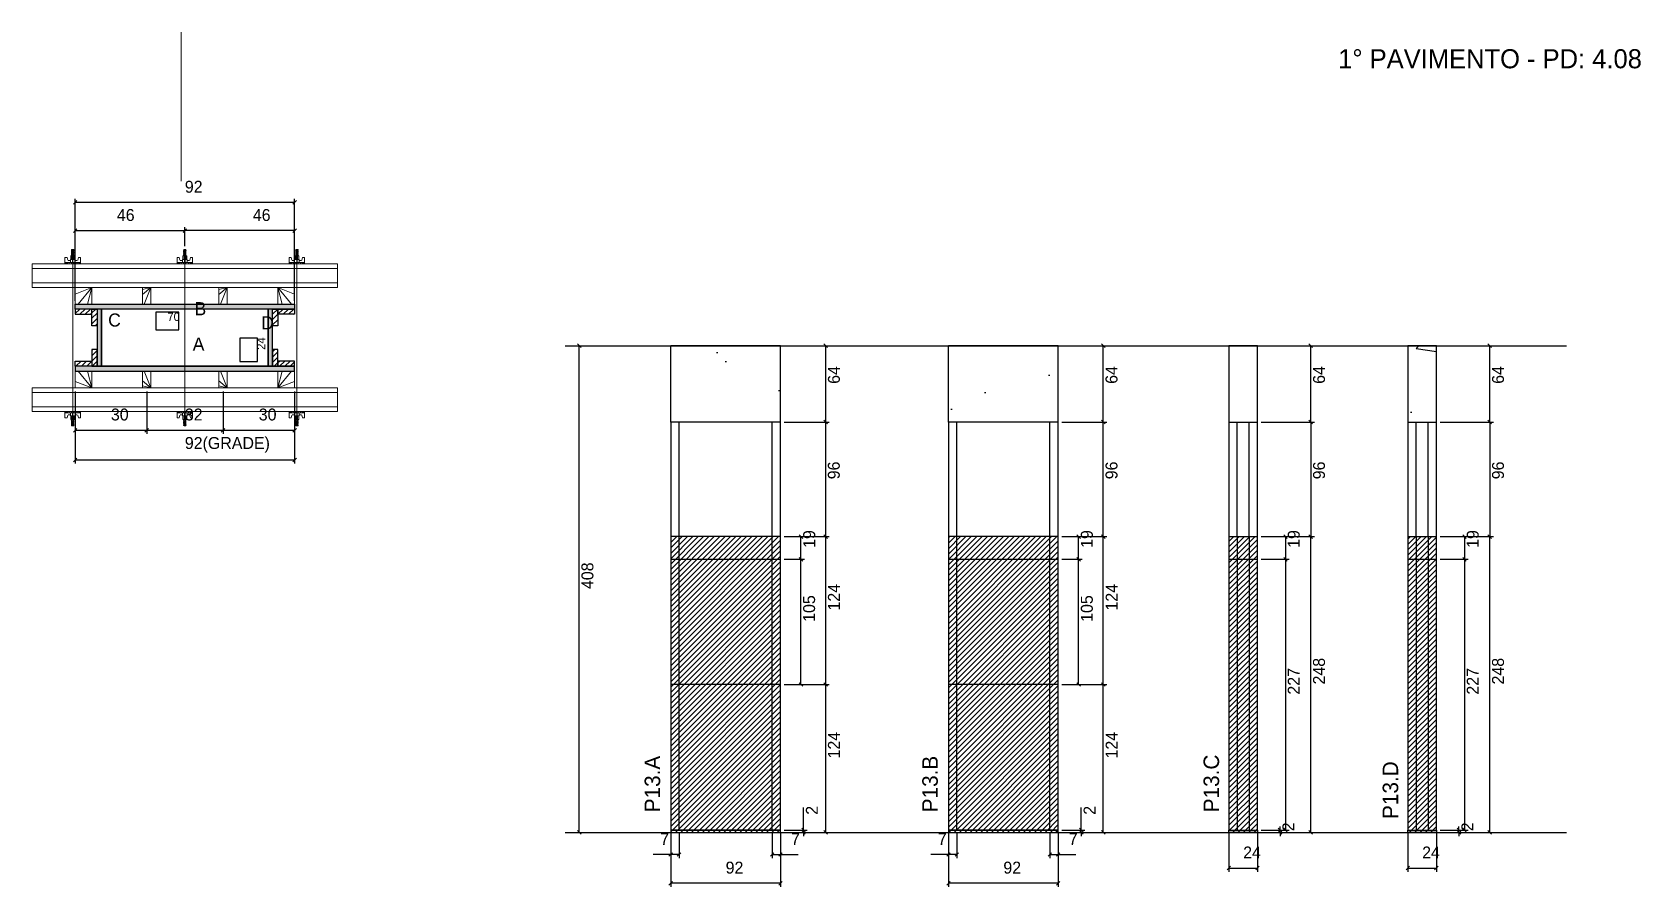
# Model space of a CAD drawing. Header units: metres. Extents: x 4711 to 6060, y 10912 to 11628.
import ezdxf

# ---------------------------------------------------------------- set-up
doc = ezdxf.new("R2010")
doc.units = ezdxf.units.M
for name, color, linetype in [('CHAPA', 7, 'Continuous'), ('COTA', 7, 'Continuous'), ('Hachura', 7, 'Continuous'), ('Madeira', 7, 'Continuous'), ('NOMENCLATURA', 7, 'Continuous'), ('Nível', 7, 'Continuous'), ('Painéis', 7, 'Continuous'), ('Perfil Metálico', 7, 'Continuous'), ('SARR_2.2x7', 7, 'Continuous'), ('SARRAFO', 7, 'Continuous'), ('Texto Seção', 7, 'Continuous'), ('TEXTO_GERAL', 7, 'Continuous')]:
    doc.layers.add(name, color=color, linetype=linetype)

msp = doc.modelspace()

# ---------------------------------------------------------------- hatches: boundary and pattern name
at = {"layer": 'COTA'}
h = msp.add_hatch(dxfattribs=at)
h.set_pattern_fill('AR-CONC')
h.paths.add_polyline_path([(5246.2, 11301.2), (5338.2, 11301.2), (5338.2, 11365.2), (5246.2, 11365.2), (5246.2, 11301.2)])
h = msp.add_hatch(dxfattribs=at)
h.set_pattern_fill('AR-CONC')
h.paths.add_polyline_path([(5479.1, 11301.2), (5571.1, 11301.2), (5571.1, 11365.2), (5479.1, 11365.2), (5479.1, 11301.2)])
h = msp.add_hatch(dxfattribs=at)
h.set_pattern_fill('AR-CONC')
h.paths.add_polyline_path([(5714.2, 11301.2), (5738.2, 11301.2), (5738.2, 11365.2), (5714.2, 11365.2), (5714.2, 11301.2)])
h = msp.add_hatch(dxfattribs=at)
h.set_pattern_fill('AR-CONC')
h.paths.add_polyline_path([(5864.3, 11301.2), (5888.3, 11301.2), (5888.3, 11365.2), (5864.3, 11365.2), (5864.3, 11301.2)])
at = {"layer": 'Hachura'}
h = msp.add_hatch(color=7, dxfattribs=at)
h.dxf.hatch_style = 1
h.paths.add_polyline_path([(4746.7, 11395.9), (4746.7, 11399.9), (4930.7, 11399.9), (4930.7, 11395.9), (4746.7, 11395.9)])
h = msp.add_hatch(color=7, dxfattribs=at)
h.dxf.hatch_style = 1
h.paths.add_polyline_path([(4746.7, 11395.9), (4746.7, 11399.9), (4930.7, 11399.9), (4930.7, 11395.9), (4746.7, 11395.9)])
h = msp.add_hatch(dxfattribs=at)
h.set_pattern_fill('ANSI31')
h.paths.add_polyline_path([(4760.7, 11395.9), (4760.7, 11391.5), (4746.7, 11391.5), (4746.7, 11395.9), (4760.7, 11395.9)])
h = msp.add_hatch(dxfattribs=at)
h.set_pattern_fill('ANSI31')
h.paths.add_polyline_path([(4765.1, 11395.9), (4760.7, 11395.9), (4760.7, 11381.9), (4765.1, 11381.9), (4765.1, 11395.9)])
h = msp.add_hatch(color=7, dxfattribs=at)
h.dxf.hatch_style = 1
h.paths.add_polyline_path([(4768.7, 11395.9), (4765.1, 11395.9), (4765.1, 11347.9), (4768.7, 11347.9), (4768.7, 11395.9)])
h = msp.add_hatch(color=7, dxfattribs=at)
h.dxf.hatch_style = 1
h.paths.add_polyline_path([(4768.7, 11395.9), (4765.1, 11395.9), (4765.1, 11347.9), (4768.7, 11347.9), (4768.7, 11395.9)])
h = msp.add_hatch(color=7, dxfattribs=at)
h.dxf.hatch_style = 1
h.paths.add_polyline_path([(4912.3, 11395.9), (4908.7, 11395.9), (4908.7, 11347.9), (4912.3, 11347.9), (4912.3, 11395.9)])
h = msp.add_hatch(color=7, dxfattribs=at)
h.dxf.hatch_style = 1
h.paths.add_polyline_path([(4912.3, 11395.9), (4908.7, 11395.9), (4908.7, 11347.9), (4912.3, 11347.9), (4912.3, 11395.9)])
h = msp.add_hatch(dxfattribs=at)
h.set_pattern_fill('ANSI31')
h.paths.add_polyline_path([(4916.7, 11395.9), (4912.3, 11395.9), (4912.3, 11381.9), (4916.7, 11381.9), (4916.7, 11395.9)])
h = msp.add_hatch(dxfattribs=at)
h.set_pattern_fill('ANSI31')
h.paths.add_polyline_path([(4916.7, 11395.9), (4916.7, 11391.5), (4930.7, 11391.5), (4930.7, 11395.9), (4916.7, 11395.9)])
h = msp.add_hatch(dxfattribs=at)
h.set_pattern_fill('ANSI31')
h.paths.add_polyline_path([(4765.1, 11347.9), (4760.7, 11347.9), (4760.7, 11361.9), (4765.1, 11361.9), (4765.1, 11347.9)])
h = msp.add_hatch(dxfattribs=at)
h.set_pattern_fill('ANSI31')
h.paths.add_polyline_path([(4916.7, 11347.9), (4912.3, 11347.9), (4912.3, 11361.9), (4916.7, 11361.9), (4916.7, 11347.9)])
h = msp.add_hatch(dxfattribs=at)
h.set_pattern_fill('ANSI31')
h.paths.add_polyline_path([(4760.7, 11347.9), (4760.7, 11352.3), (4746.7, 11352.3), (4746.7, 11347.9), (4760.7, 11347.9)])
h = msp.add_hatch(color=7, dxfattribs=at)
h.dxf.hatch_style = 1
h.paths.add_polyline_path([(4746.7, 11347.9), (4746.7, 11343.9), (4930.7, 11343.9), (4930.7, 11347.9), (4746.7, 11347.9)])
h = msp.add_hatch(color=7, dxfattribs=at)
h.dxf.hatch_style = 1
h.paths.add_polyline_path([(4746.7, 11347.9), (4746.7, 11343.9), (4930.7, 11343.9), (4930.7, 11347.9), (4746.7, 11347.9)])
h = msp.add_hatch(dxfattribs=at)
h.set_pattern_fill('ANSI31')
h.paths.add_polyline_path([(4916.7, 11347.9), (4916.7, 11352.3), (4930.7, 11352.3), (4930.7, 11347.9), (4916.7, 11347.9)])
h = msp.add_hatch(dxfattribs=at)
h.set_pattern_fill('ANSI31')
h.paths.add_polyline_path([(5338.2, 10957.2), (5338.2, 11205.2), (5246.2, 11205.2), (5246.2, 10957.2), (5338.2, 10957.2)])
h = msp.add_hatch(dxfattribs=at)
h.set_pattern_fill('ANSI31')
h.paths.add_polyline_path([(5571.1, 10957.2), (5571.1, 11205.2), (5479.1, 11205.2), (5479.1, 10957.2), (5571.1, 10957.2)])
h = msp.add_hatch(dxfattribs=at)
h.set_pattern_fill('ANSI31')
h.paths.add_polyline_path([(5738.2, 10957.2), (5738.2, 11205.2), (5714.2, 11205.2), (5714.2, 10957.2), (5738.2, 10957.2)])
h = msp.add_hatch(dxfattribs=at)
h.set_pattern_fill('ANSI31')
h.paths.add_polyline_path([(5888.3, 10957.2), (5888.3, 11205.2), (5864.3, 11205.2), (5864.3, 10957.2), (5888.3, 10957.2)])

# ---------------------------------------------------------------- linework, layer by layer
at = {"layer": 'CHAPA', "color": 1, "lineweight": 25}
for points in [[(4746.7, 11395.9), (4746.7, 11399.9), (4930.7, 11399.9), (4930.7, 11395.9)], [(4746.7, 11395.9), (4746.7, 11399.9), (4930.7, 11399.9), (4930.7, 11395.9)], [(4768.7, 11395.9), (4765.1, 11395.9), (4765.1, 11347.9), (4768.7, 11347.9)], [(4768.7, 11395.9), (4765.1, 11395.9), (4765.1, 11347.9), (4768.7, 11347.9)], [(4912.3, 11395.9), (4908.7, 11395.9), (4908.7, 11347.9), (4912.3, 11347.9)], [(4912.3, 11395.9), (4908.7, 11395.9), (4908.7, 11347.9), (4912.3, 11347.9)], [(4746.7, 11347.9), (4746.7, 11343.9), (4930.7, 11343.9), (4930.7, 11347.9)], [(4746.7, 11347.9), (4746.7, 11343.9), (4930.7, 11343.9), (4930.7, 11347.9)]]:
    msp.add_lwpolyline(points, close=True, dxfattribs=at)
at = {"layer": 'COTA', "color": 0, "lineweight": 25}
for p, q in [((4748.2, 11486.8), (4745.2, 11483.8)), ((4929.2, 11483.8), (4932.2, 11486.8)), ((4748.2, 11463.1), (4745.2, 11460.1)), ((4840.2, 11463.1), (4837.2, 11460.1)), ((4837.2, 11460.1), (4840.2, 11463.1)), ((4929.2, 11460.1), (4932.2, 11463.1)), ((5171, 11363.7), (5168, 11366.7)), ((5377.6, 11363.7), (5374.6, 11366.7)), ((5610.4, 11363.7), (5607.4, 11366.7)), ((5784.4, 11363.7), (5781.4, 11366.7)), ((5934.5, 11363.7), (5931.5, 11366.7)), ((4748.2, 11295.8), (4745.2, 11292.8)), ((4805.2, 11292.8), (4808.2, 11295.8)), ((4808.2, 11295.8), (4805.2, 11292.8)), ((4869.2, 11292.8), (4872.2, 11295.8)), ((4872.2, 11295.8), (4869.2, 11292.8)), ((4929.2, 11292.8), (4932.2, 11295.8)), ((5374.6, 11302.7), (5377.6, 11299.7)), ((5377.6, 11299.7), (5374.6, 11302.7)), ((5607.4, 11302.7), (5610.4, 11299.7)), ((5610.4, 11299.7), (5607.4, 11302.7)), ((5781.4, 11302.7), (5784.4, 11299.7)), ((5784.4, 11299.7), (5781.4, 11302.7)), ((5931.5, 11302.7), (5934.5, 11299.7)), ((5934.5, 11299.7), (5931.5, 11302.7)), ((4748.2, 11270.8), (4745.2, 11267.8)), ((4929.2, 11267.8), (4932.2, 11270.8)), ((5356.9, 11203.7), (5353.9, 11206.7)), ((5377.6, 11203.7), (5374.6, 11206.7)), ((5374.6, 11206.7), (5377.6, 11203.7)), ((5589.7, 11203.7), (5586.7, 11206.7)), ((5610.4, 11203.7), (5607.4, 11206.7)), ((5607.4, 11206.7), (5610.4, 11203.7)), ((5763.2, 11203.7), (5760.2, 11206.7)), ((5784.4, 11203.7), (5781.4, 11206.7)), ((5781.4, 11206.7), (5784.4, 11203.7)), ((5913.3, 11203.7), (5910.3, 11206.7)), ((5934.5, 11203.7), (5931.5, 11206.7)), ((5931.5, 11206.7), (5934.5, 11203.7)), ((5353.9, 11187.7), (5356.9, 11184.7)), ((5356.9, 11184.7), (5353.9, 11187.7)), ((5586.7, 11187.7), (5589.7, 11184.7)), ((5589.7, 11184.7), (5586.7, 11187.7)), ((5760.2, 11187.7), (5763.2, 11184.7)), ((5763.2, 11184.7), (5760.2, 11187.7)), ((5910.3, 11187.7), (5913.3, 11184.7)), ((5913.3, 11184.7), (5910.3, 11187.7)), ((5353.9, 11082.7), (5356.9, 11079.7)), ((5377.6, 11079.7), (5374.6, 11082.7)), ((5374.6, 11082.7), (5377.6, 11079.7)), ((5586.7, 11082.7), (5589.7, 11079.7)), ((5610.4, 11079.7), (5607.4, 11082.7)), ((5607.4, 11082.7), (5610.4, 11079.7)), ((5168, 10958.7), (5171, 10955.7)), ((5356, 10960.7), (5359, 10957.7)), ((5359, 10955.7), (5356, 10958.7)), ((5374.6, 10958.7), (5377.6, 10955.7)), ((5588.9, 10960.7), (5591.9, 10957.7)), ((5591.9, 10955.7), (5588.9, 10958.7)), ((5607.4, 10958.7), (5610.4, 10955.7)), ((5755.6, 10960.7), (5758.6, 10957.7)), ((5758.6, 10955.7), (5755.6, 10958.7)), ((5760.2, 10960.7), (5763.2, 10957.7)), ((5781.4, 10958.7), (5784.4, 10955.7)), ((5905.7, 10960.7), (5908.7, 10957.7)), ((5908.7, 10955.7), (5905.7, 10958.7)), ((5910.3, 10960.7), (5913.3, 10957.7)), ((5931.5, 10958.7), (5934.5, 10955.7)), ((5247.7, 10940.2), (5244.7, 10937.2)), ((5251.7, 10937.2), (5254.7, 10940.2)), ((5332.7, 10940.2), (5329.7, 10937.2)), ((5336.7, 10937.2), (5339.7, 10940.2)), ((5480.6, 10940.2), (5477.6, 10937.2)), ((5484.6, 10937.2), (5487.6, 10940.2)), ((5565.6, 10940.2), (5562.6, 10937.2)), ((5569.6, 10937.2), (5572.6, 10940.2)), ((5715.7, 10928.8), (5712.7, 10925.8)), ((5736.7, 10925.8), (5739.7, 10928.8)), ((5865.8, 10928.8), (5862.8, 10925.8)), ((5886.8, 10925.8), (5889.8, 10928.8)), ((5247.7, 10916.1), (5244.7, 10913.1)), ((5336.7, 10913.1), (5339.7, 10916.1)), ((5480.6, 10916.1), (5477.6, 10913.1)), ((5569.6, 10913.1), (5572.6, 10916.1))]:
    msp.add_line(p, q, dxfattribs=at)
at = {"layer": 'COTA', "color": 241, "lineweight": 25}
for p, q in [((4746.7, 11402.9), (4746.7, 11488.3)), ((4930.7, 11485.3), (4746.7, 11485.3)), ((4930.7, 11402.9), (4930.7, 11488.3)), ((4746.7, 11436.9), (4746.7, 11464.6)), ((4746.7, 11461.6), (4838.7, 11461.6)), ((4838.7, 11448.7), (4838.7, 11464.6)), ((4838.7, 11448.7), (4838.7, 11464.6)), ((4930.7, 11461.6), (4838.7, 11461.6)), ((4930.7, 11436.9), (4930.7, 11464.6)), ((5338.2, 11365.2), (5246.2, 11365.2)), ((5246.2, 11301.2), (5246.2, 11365.2)), ((5338.2, 11301.2), (5338.2, 11365.2)), ((5571.1, 11365.2), (5479.1, 11365.2)), ((5479.1, 11301.2), (5479.1, 11365.2)), ((5571.1, 11301.2), (5571.1, 11365.2)), ((4746.7, 11326.9), (4746.7, 11266.3)), ((4746.7, 11326.9), (4746.7, 11291.3)), ((4806.7, 11326.9), (4806.7, 11291.3)), ((4806.7, 11326.9), (4806.7, 11291.3)), ((4870.7, 11326.9), (4870.7, 11291.3)), ((4870.7, 11326.9), (4870.7, 11291.3)), ((4930.7, 11326.9), (4930.7, 11266.3)), ((4930.7, 11326.9), (4930.7, 11291.3)), ((4746.7, 11294.3), (4806.7, 11294.3)), ((4806.7, 11294.3), (4870.7, 11294.3)), ((4870.7, 11294.3), (4930.7, 11294.3)), ((4930.7, 11269.3), (4746.7, 11269.3))]:
    msp.add_line(p, q, dxfattribs=at)
at = {"layer": 'COTA', "color": 180, "lineweight": 25}
for p, q in [((4833.8, 11393.4), (4814.5, 11393.4)), ((4814.5, 11393.4), (4814.5, 11378.4)), ((4833.8, 11378.4), (4833.8, 11393.4)), ((4814.5, 11378.4), (4833.8, 11378.4)), ((4899.7, 11371.6), (4884.7, 11371.6)), ((4884.7, 11371.6), (4884.7, 11351.9)), ((4899.7, 11351.9), (4899.7, 11371.6)), ((4884.7, 11351.9), (4899.7, 11351.9))]:
    msp.add_line(p, q, dxfattribs=at)
at = {"layer": 'COTA', "color": 4, "lineweight": 25}
for p, q in [((5160.6, 11365.2), (5172.5, 11365.2)), ((5169.5, 10957.2), (5169.5, 11365.2)), ((5341.2, 11365.2), (5379.1, 11365.2)), ((5376.1, 11301.2), (5376.1, 11365.2)), ((5574.1, 11365.2), (5611.9, 11365.2)), ((5608.9, 11301.2), (5608.9, 11365.2)), ((5741.2, 11365.2), (5785.9, 11365.2)), ((5782.9, 11301.2), (5782.9, 11365.2)), ((5891.3, 11365.2), (5936, 11365.2)), ((5933, 11301.2), (5933, 11365.2)), ((5341.2, 11301.2), (5379.1, 11301.2)), ((5341.2, 11301.2), (5379.1, 11301.2)), ((5376.1, 11205.2), (5376.1, 11301.2)), ((5574.1, 11301.2), (5611.9, 11301.2)), ((5574.1, 11301.2), (5611.9, 11301.2)), ((5608.9, 11205.2), (5608.9, 11301.2)), ((5741.2, 11301.2), (5785.9, 11301.2)), ((5741.2, 11301.2), (5785.9, 11301.2)), ((5782.9, 11301.2), (5782.9, 11205.2)), ((5891.3, 11301.2), (5936, 11301.2)), ((5891.3, 11301.2), (5936, 11301.2)), ((5933, 11301.2), (5933, 11205.2)), ((5341.2, 11205.2), (5358.4, 11205.2)), ((5341.2, 11205.2), (5379.1, 11205.2)), ((5341.2, 11205.2), (5379.1, 11205.2)), ((5355.4, 11186.2), (5355.4, 11205.2)), ((5376.1, 11081.2), (5376.1, 11205.2)), ((5574.1, 11205.2), (5591.2, 11205.2)), ((5574.1, 11205.2), (5611.9, 11205.2)), ((5574.1, 11205.2), (5611.9, 11205.2)), ((5588.2, 11186.2), (5588.2, 11205.2)), ((5608.9, 11081.2), (5608.9, 11205.2)), ((5741.2, 11205.2), (5785.9, 11205.2)), ((5741.2, 11205.2), (5764.7, 11205.2)), ((5741.2, 11205.2), (5785.9, 11205.2)), ((5761.7, 11205.2), (5761.7, 11186.2)), ((5782.9, 10957.2), (5782.9, 11205.2)), ((5891.3, 11205.2), (5936, 11205.2)), ((5891.3, 11205.2), (5914.8, 11205.2)), ((5891.3, 11205.2), (5936, 11205.2)), ((5911.8, 11205.2), (5911.8, 11186.2)), ((5933, 10957.2), (5933, 11205.2)), ((5341.2, 11186.2), (5358.4, 11186.2)), ((5341.2, 11186.2), (5358.4, 11186.2)), ((5355.4, 11081.2), (5355.4, 11186.2)), ((5574.1, 11186.2), (5591.2, 11186.2)), ((5574.1, 11186.2), (5591.2, 11186.2)), ((5588.2, 11081.2), (5588.2, 11186.2)), ((5741.2, 11186.2), (5764.7, 11186.2)), ((5741.2, 11186.2), (5764.7, 11186.2)), ((5761.7, 11186.2), (5761.7, 10959.2)), ((5891.3, 11186.2), (5914.8, 11186.2)), ((5891.3, 11186.2), (5914.8, 11186.2)), ((5911.8, 11186.2), (5911.8, 10959.2)), ((5341.2, 11081.2), (5379.1, 11081.2)), ((5341.2, 11081.2), (5358.4, 11081.2)), ((5341.2, 11081.2), (5379.1, 11081.2)), ((5376.1, 10957.2), (5376.1, 11081.2)), ((5574.1, 11081.2), (5611.9, 11081.2)), ((5574.1, 11081.2), (5591.2, 11081.2)), ((5574.1, 11081.2), (5611.9, 11081.2)), ((5608.9, 10957.2), (5608.9, 11081.2)), ((5357.5, 10959.2), (5357.5, 10978)), ((5590.4, 10959.2), (5590.4, 10978)), ((5160.6, 10957.2), (5172.5, 10957.2)), ((5246.2, 10956.2), (5246.2, 10911.6)), ((5246.2, 10954.2), (5246.2, 10935.7)), ((5253.2, 10956.2), (5253.2, 10935.7)), ((5331.2, 10956.2), (5331.2, 10935.7)), ((5338.2, 10956.2), (5338.2, 10911.6)), ((5338.2, 10954.2), (5338.2, 10935.7)), ((5341.2, 10959.2), (5360.5, 10959.2)), ((5341.2, 10957.2), (5360.5, 10957.2)), ((5341.2, 10957.2), (5379.1, 10957.2)), ((5357.5, 10957.2), (5357.5, 10959.2)), ((5357.5, 10957.2), (5357.5, 10954.2)), ((5479.1, 10956.2), (5479.1, 10911.6)), ((5479.1, 10954.2), (5479.1, 10935.7)), ((5486.1, 10956.2), (5486.1, 10935.7)), ((5564.1, 10956.2), (5564.1, 10935.7)), ((5571.1, 10956.2), (5571.1, 10911.6)), ((5571.1, 10954.2), (5571.1, 10935.7)), ((5574.1, 10959.2), (5593.4, 10959.2)), ((5574.1, 10957.2), (5593.4, 10957.2)), ((5574.1, 10957.2), (5611.9, 10957.2)), ((5590.4, 10957.2), (5590.4, 10959.2)), ((5590.4, 10957.2), (5590.4, 10954.2)), ((5714.2, 10956.2), (5714.2, 10924.3)), ((5738.2, 10956.2), (5738.2, 10924.3)), ((5741.2, 10959.2), (5760.1, 10959.2)), ((5741.2, 10959.2), (5764.7, 10959.2)), ((5741.2, 10957.2), (5760.1, 10957.2)), ((5741.2, 10957.2), (5785.9, 10957.2)), ((5757.1, 10959.2), (5757.1, 10962.2)), ((5757.1, 10957.2), (5757.1, 10959.2)), ((5757.1, 10957.2), (5757.1, 10954.2)), ((5864.3, 10956.2), (5864.3, 10924.3)), ((5888.3, 10956.2), (5888.3, 10924.3)), ((5891.3, 10959.2), (5910.2, 10959.2)), ((5891.3, 10959.2), (5914.8, 10959.2)), ((5891.3, 10957.2), (5910.2, 10957.2)), ((5891.3, 10957.2), (5936, 10957.2)), ((5907.2, 10959.2), (5907.2, 10962.2)), ((5907.2, 10957.2), (5907.2, 10959.2)), ((5907.2, 10957.2), (5907.2, 10954.2)), ((5246.2, 10938.7), (5231.5, 10938.7)), ((5253.2, 10938.7), (5246.2, 10938.7)), ((5331.2, 10938.7), (5338.2, 10938.7)), ((5338.2, 10938.7), (5353, 10938.7)), ((5479.1, 10938.7), (5464.4, 10938.7)), ((5486.1, 10938.7), (5479.1, 10938.7)), ((5564.1, 10938.7), (5571.1, 10938.7)), ((5571.1, 10938.7), (5585.8, 10938.7)), ((5714.2, 10927.3), (5738.2, 10927.3)), ((5864.3, 10927.3), (5888.3, 10927.3)), ((5338.2, 10914.6), (5246.2, 10914.6)), ((5571.1, 10914.6), (5479.1, 10914.6))]:
    msp.add_line(p, q, dxfattribs=at)
at = {"layer": 'COTA', "color": 241, "lineweight": 25}
for points in [[(5738.2, 11301.2), (5738.2, 11365.2), (5714.2, 11365.2), (5714.2, 11301.2)], [(5888.3, 11301.2), (5888.3, 11365.2), (5864.3, 11365.2), (5864.3, 11301.2)]]:
    msp.add_lwpolyline(points, dxfattribs=at)
at = {"layer": 'Hachura', "color": 0, "lineweight": 9}
for p, q in [((4746.3, 11440.6), (4743, 11440.6)), ((4743, 11440.6), (4743, 11437.4)), ((4746.3, 11440.5), (4743, 11440.5)), ((4745.7, 11443.7), (4743.5, 11444.7)), ((4745.7, 11442.5), (4743.5, 11443.6)), ((4745.7, 11441.3), (4743.5, 11442.4)), ((4744.8, 11440.6), (4743.5, 11441.2)), ((4743.6, 11445.4), (4744, 11445.7)), ((4743.6, 11445.1), (4743.6, 11445.4)), ((4745.6, 11445.4), (4743.6, 11445.4)), ((4743.6, 11445.1), (4745.6, 11444.1)), ((4743.6, 11445.1), (4745.6, 11444.1)), ((4743.6, 11445), (4745.7, 11443.9)), ((4743.6, 11443.9), (4743.6, 11444.5)), ((4745.6, 11443.6), (4743.6, 11444.5)), ((4743.6, 11443.9), (4745.6, 11442.9)), ((4743.6, 11443.8), (4745.7, 11442.7)), ((4743.6, 11442.7), (4743.6, 11443.4)), ((4745.6, 11442.4), (4743.6, 11443.4)), ((4743.6, 11443.2), (4743.6, 11443.4)), ((4743.6, 11442.7), (4745.6, 11441.8)), ((4743.6, 11442.6), (4745.7, 11441.6)), ((4743.6, 11441.6), (4743.6, 11442.2)), ((4745.6, 11441.2), (4743.6, 11442.2)), ((4743.6, 11441.6), (4745.6, 11440.6)), ((4744.5, 11440.6), (4743.6, 11441.1)), ((4743.6, 11440.6), (4743.6, 11441.1)), ((4744, 11445.7), (4745.2, 11445.7)), ((4744, 11440.6), (4744, 11437.4)), ((4745.6, 11444.7), (4744.3, 11445.4)), ((4745.7, 11444.8), (4744.5, 11445.4)), ((4745.1, 11445.4), (4745.7, 11445)), ((4745.6, 11445.4), (4745.2, 11445.7)), ((4745.3, 11445.4), (4745.6, 11445.2)), ((4745.6, 11444.7), (4745.6, 11444.1)), ((4745.6, 11442.9), (4745.6, 11443.6)), ((4745.6, 11442.2), (4745.6, 11442.4)), ((4745.6, 11442.2), (4745.6, 11441.8)), ((4745.6, 11441.2), (4745.6, 11440.6)), ((4745.6, 11440.6), (4745.6, 11437.4)), ((4746.3, 11437.4), (4746.3, 11440.6)), ((4840.3, 11440.6), (4837, 11440.6)), ((4837, 11440.6), (4837, 11437.4)), ((4840.3, 11440.5), (4837, 11440.5)), ((4839.7, 11443.7), (4837.5, 11444.7)), ((4839.7, 11442.5), (4837.5, 11443.6)), ((4839.7, 11441.3), (4837.5, 11442.4)), ((4838.8, 11440.6), (4837.5, 11441.2)), ((4837.6, 11445.4), (4838, 11445.7)), ((4837.6, 11445.1), (4837.6, 11445.4)), ((4839.6, 11445.4), (4837.6, 11445.4)), ((4837.6, 11445.1), (4839.6, 11444.1)), ((4837.6, 11445.1), (4839.6, 11444.1)), ((4837.6, 11445), (4839.7, 11443.9)), ((4837.6, 11443.9), (4837.6, 11444.5)), ((4839.6, 11443.6), (4837.6, 11444.5)), ((4837.6, 11443.9), (4839.6, 11442.9)), ((4837.6, 11443.8), (4839.7, 11442.7)), ((4837.6, 11442.7), (4837.6, 11443.4)), ((4839.6, 11442.4), (4837.6, 11443.4)), ((4837.6, 11443.2), (4837.6, 11443.4)), ((4837.6, 11442.7), (4839.6, 11441.8)), ((4837.6, 11442.6), (4839.7, 11441.6)), ((4837.6, 11441.6), (4837.6, 11442.2)), ((4839.6, 11441.2), (4837.6, 11442.2)), ((4837.6, 11441.6), (4839.6, 11440.6)), ((4838.5, 11440.6), (4837.6, 11441.1)), ((4837.6, 11440.6), (4837.6, 11441.1)), ((4838, 11445.7), (4839.2, 11445.7)), ((4838, 11440.6), (4838, 11437.4)), ((4839.6, 11444.7), (4838.3, 11445.4)), ((4839.7, 11444.8), (4838.5, 11445.4)), ((4839.1, 11445.4), (4839.7, 11445)), ((4839.6, 11445.4), (4839.2, 11445.7)), ((4839.3, 11445.4), (4839.6, 11445.2)), ((4839.6, 11444.7), (4839.6, 11444.1)), ((4839.6, 11442.9), (4839.6, 11443.6)), ((4839.6, 11442.2), (4839.6, 11442.4)), ((4839.6, 11442.2), (4839.6, 11441.8)), ((4839.6, 11441.2), (4839.6, 11440.6)), ((4839.6, 11440.6), (4839.6, 11437.4)), ((4840.3, 11437.4), (4840.3, 11440.6)), ((4931, 11440.6), (4934.4, 11440.6)), ((4931, 11437.4), (4931, 11440.6)), ((4931, 11440.5), (4934.4, 11440.5)), ((4932.3, 11445.4), (4931.6, 11445)), ((4933.8, 11445), (4931.6, 11443.9)), ((4933.8, 11443.8), (4931.6, 11442.7)), ((4933.8, 11442.6), (4931.6, 11441.6)), ((4931.7, 11444.8), (4932.8, 11445.4)), ((4931.7, 11443.7), (4933.8, 11444.7)), ((4931.7, 11442.5), (4933.8, 11443.6)), ((4931.7, 11441.3), (4933.8, 11442.4)), ((4931.8, 11445.4), (4932.1, 11445.7)), ((4932, 11445.4), (4931.8, 11445.2)), ((4931.8, 11444.7), (4933.1, 11445.4)), ((4931.8, 11445.4), (4933.7, 11445.4)), ((4933.7, 11445.1), (4931.8, 11444.1)), ((4933.7, 11445.1), (4931.8, 11444.1)), ((4931.8, 11444.7), (4931.8, 11444.1)), ((4931.8, 11443.6), (4933.7, 11444.5)), ((4933.7, 11443.9), (4931.8, 11442.9)), ((4931.8, 11442.9), (4931.8, 11443.6)), ((4931.8, 11442.4), (4933.7, 11443.4)), ((4933.7, 11442.7), (4931.8, 11441.8)), ((4931.8, 11442.2), (4931.8, 11442.4)), ((4931.8, 11442.2), (4931.8, 11441.8)), ((4931.8, 11441.2), (4933.7, 11442.2)), ((4933.7, 11441.6), (4931.8, 11440.6)), ((4931.8, 11441.2), (4931.8, 11440.6)), ((4931.8, 11440.6), (4931.8, 11437.4)), ((4933.4, 11445.7), (4932.1, 11445.7)), ((4932.5, 11440.6), (4933.8, 11441.2)), ((4932.8, 11440.6), (4933.7, 11441.1)), ((4933.3, 11440.6), (4933.3, 11437.4)), ((4933.7, 11445.4), (4933.4, 11445.7)), ((4933.7, 11445.1), (4933.7, 11445.4)), ((4933.7, 11443.9), (4933.7, 11444.5)), ((4933.7, 11442.7), (4933.7, 11443.4)), ((4933.7, 11443.2), (4933.7, 11443.4)), ((4933.7, 11441.6), (4933.7, 11442.2)), ((4933.7, 11440.6), (4933.7, 11441.1)), ((4934.4, 11440.6), (4934.4, 11437.4)), ((4738.2, 11439.1), (4739.9, 11439.1)), ((4738.2, 11433.9), (4738.2, 11439)), ((4738.2, 11434.8), (4751.1, 11434.8)), ((4738.2, 11434.8), (4743.4, 11434.8)), ((4751.1, 11433.9), (4738.2, 11433.9)), ((4738.4, 11434.8), (4738.4, 11433.9)), ((4738.6, 11434.8), (4738.6, 11433.9)), ((4738.9, 11434.8), (4738.9, 11433.9)), ((4739.4, 11434.8), (4739.4, 11433.9)), ((4739.9, 11439.1), (4740.5, 11436.8)), ((4740.2, 11434.8), (4740.2, 11433.9)), ((4740.8, 11436.6), (4742.7, 11436.6)), ((4741.6, 11434.8), (4741.6, 11433.9)), ((4750.2, 11433.9), (4742.4, 11433.9)), ((4742.7, 11437.4), (4746.6, 11437.4)), ((4742.7, 11434.8), (4742.7, 11437.4)), ((4744.7, 11434.8), (4742.7, 11434.8)), ((4743.4, 11434.8), (4744, 11434.8)), ((4743.7, 11434.5), (4743.7, 11434.7)), ((4743.7, 11434), (4743.7, 11434.5)), ((4744.4, 11434.8), (4744.4, 11436.8)), ((4744.7, 11434.8), (4744.7, 11433.9)), ((4744.9, 11436.8), (4744.9, 11434.8)), ((4745.6, 11434.7), (4745.6, 11434.2)), ((4746.6, 11437.4), (4746.3, 11437.4)), ((4746.6, 11437.4), (4746.3, 11437.4)), ((4746.6, 11437.4), (4746.6, 11434.8)), ((4748.5, 11436.6), (4746.6, 11436.6)), ((4747.7, 11434.8), (4747.7, 11433.9)), ((4749.4, 11439.1), (4748.9, 11436.8)), ((4749.1, 11434.8), (4749.1, 11433.9)), ((4751.1, 11439.1), (4749.4, 11439.1)), ((4750, 11434.8), (4750, 11433.9)), ((4750.4, 11434.8), (4750.4, 11433.9)), ((4750.8, 11434.8), (4750.8, 11433.9)), ((4751, 11434.8), (4751, 11433.9)), ((4751.1, 11434.8), (4751.1, 11439.1)), ((4751.1, 11434.8), (4751.1, 11433.9)), ((4832.2, 11439.1), (4833.9, 11439.1)), ((4832.2, 11433.9), (4832.2, 11439)), ((4832.2, 11434.8), (4845.1, 11434.8)), ((4832.2, 11434.8), (4837.4, 11434.8)), ((4845.1, 11433.9), (4832.2, 11433.9)), ((4832.4, 11434.8), (4832.4, 11433.9)), ((4832.6, 11434.8), (4832.6, 11433.9)), ((4832.9, 11434.8), (4832.9, 11433.9)), ((4833.4, 11434.8), (4833.4, 11433.9)), ((4833.9, 11439.1), (4834.5, 11436.8)), ((4834.2, 11434.8), (4834.2, 11433.9)), ((4834.8, 11436.6), (4836.7, 11436.6)), ((4835.6, 11434.8), (4835.6, 11433.9)), ((4844.2, 11433.9), (4836.4, 11433.9)), ((4836.7, 11437.4), (4840.6, 11437.4)), ((4836.7, 11434.8), (4836.7, 11437.4)), ((4838.7, 11434.8), (4836.7, 11434.8)), ((4837.4, 11434.8), (4838, 11434.8)), ((4837.7, 11434.5), (4837.7, 11434.7)), ((4837.7, 11434), (4837.7, 11434.5)), ((4838.4, 11434.8), (4838.4, 11436.8)), ((4838.7, 11434.8), (4838.7, 11433.9)), ((4838.9, 11436.8), (4838.9, 11434.8)), ((4839.6, 11434.7), (4839.6, 11434.2)), ((4840.6, 11437.4), (4840.3, 11437.4)), ((4840.6, 11437.4), (4840.3, 11437.4)), ((4840.6, 11437.4), (4840.6, 11434.8)), ((4842.5, 11436.6), (4840.6, 11436.6)), ((4841.7, 11434.8), (4841.7, 11433.9)), ((4843.4, 11439.1), (4842.9, 11436.8)), ((4843.1, 11434.8), (4843.1, 11433.9)), ((4845.1, 11439.1), (4843.4, 11439.1)), ((4844, 11434.8), (4844, 11433.9)), ((4844.4, 11434.8), (4844.4, 11433.9)), ((4844.8, 11434.8), (4844.8, 11433.9)), ((4845, 11434.8), (4845, 11433.9)), ((4845.1, 11434.8), (4845.1, 11439.1)), ((4845.1, 11434.8), (4845.1, 11433.9)), ((4926.2, 11434.8), (4926.2, 11439.1)), ((4926.2, 11439.1), (4927.9, 11439.1)), ((4939.1, 11434.8), (4926.2, 11434.8)), ((4926.2, 11434.8), (4926.2, 11433.9)), ((4926.2, 11433.9), (4939.1, 11433.9)), ((4926.4, 11434.8), (4926.4, 11433.9)), ((4926.6, 11434.8), (4926.6, 11433.9)), ((4926.9, 11434.8), (4926.9, 11433.9)), ((4927.2, 11433.9), (4935, 11433.9)), ((4927.4, 11434.8), (4927.4, 11433.9)), ((4927.9, 11439.1), (4928.5, 11436.8)), ((4928.2, 11434.8), (4928.2, 11433.9)), ((4928.8, 11436.6), (4930.7, 11436.6)), ((4929.6, 11434.8), (4929.6, 11433.9)), ((4934.6, 11437.4), (4930.7, 11437.4)), ((4930.7, 11437.4), (4930.7, 11434.8)), ((4930.7, 11437.4), (4931, 11437.4)), ((4930.7, 11437.4), (4931, 11437.4)), ((4931.7, 11434.7), (4931.7, 11434.2)), ((4932.5, 11436.8), (4932.5, 11434.8)), ((4932.7, 11434.8), (4934.6, 11434.8)), ((4932.7, 11434.8), (4932.7, 11433.9)), ((4933, 11434.8), (4933, 11436.8)), ((4934, 11434.8), (4933.3, 11434.8)), ((4933.6, 11434.5), (4933.6, 11434.7)), ((4933.6, 11434), (4933.6, 11434.5)), ((4939.1, 11434.8), (4934, 11434.8)), ((4934.6, 11434.8), (4934.6, 11437.4)), ((4936.6, 11436.6), (4934.6, 11436.6)), ((4935.7, 11434.8), (4935.7, 11433.9)), ((4937.4, 11439.1), (4936.9, 11436.8)), ((4937.1, 11434.8), (4937.1, 11433.9)), ((4939.1, 11439.1), (4937.4, 11439.1)), ((4938, 11434.8), (4938, 11433.9)), ((4938.4, 11434.8), (4938.4, 11433.9)), ((4938.8, 11434.8), (4938.8, 11433.9)), ((4939, 11434.8), (4939, 11433.9)), ((4939.1, 11433.9), (4939.1, 11439)), ((4751.1, 11309.9), (4738.2, 11309.9)), ((4738.2, 11309.9), (4738.2, 11304.8)), ((4738.2, 11309), (4751.1, 11309)), ((4738.2, 11309), (4743.4, 11309)), ((4738.2, 11304.7), (4739.9, 11304.7)), ((4738.4, 11309), (4738.4, 11309.9)), ((4738.6, 11309), (4738.6, 11309.9)), ((4738.9, 11309), (4738.9, 11309.9)), ((4739.4, 11309), (4739.4, 11309.9)), ((4739.9, 11304.7), (4740.5, 11306.9)), ((4740.2, 11309), (4740.2, 11309.9)), ((4740.8, 11307.2), (4742.7, 11307.2)), ((4741.6, 11309), (4741.6, 11309.9)), ((4750.2, 11309.9), (4742.4, 11309.9)), ((4744.7, 11309), (4742.7, 11309)), ((4742.7, 11309), (4742.7, 11306.4)), ((4742.7, 11306.4), (4746.6, 11306.4)), ((4743, 11303.2), (4743, 11306.4)), ((4743.4, 11309), (4744, 11309)), ((4743.7, 11309.7), (4743.7, 11309.3)), ((4743.7, 11309.3), (4743.7, 11309.1)), ((4744, 11303.2), (4744, 11306.4)), ((4744.4, 11309), (4744.4, 11307)), ((4744.7, 11309), (4744.7, 11309.9)), ((4744.9, 11307), (4744.9, 11309)), ((4745.6, 11309.1), (4745.6, 11309.6)), ((4745.6, 11303.2), (4745.6, 11306.4)), ((4746.3, 11306.4), (4746.3, 11303.2)), ((4746.6, 11306.4), (4746.3, 11306.4)), ((4746.6, 11306.4), (4746.3, 11306.4)), ((4746.6, 11306.4), (4746.6, 11309)), ((4748.5, 11307.2), (4746.6, 11307.2)), ((4747.7, 11309), (4747.7, 11309.9)), ((4749.4, 11304.7), (4748.9, 11306.9)), ((4749.1, 11309), (4749.1, 11309.9)), ((4751.1, 11304.7), (4749.4, 11304.7)), ((4750, 11309), (4750, 11309.9)), ((4750.4, 11309), (4750.4, 11309.9)), ((4750.8, 11309), (4750.8, 11309.9)), ((4751, 11309), (4751, 11309.9)), ((4751.1, 11309), (4751.1, 11309.9)), ((4751.1, 11309), (4751.1, 11304.7)), ((4845.1, 11309.9), (4832.2, 11309.9)), ((4832.2, 11309.9), (4832.2, 11304.8)), ((4832.2, 11309), (4845.1, 11309)), ((4832.2, 11309), (4837.4, 11309)), ((4832.2, 11304.7), (4833.9, 11304.7)), ((4832.4, 11309), (4832.4, 11309.9)), ((4832.6, 11309), (4832.6, 11309.9)), ((4832.9, 11309), (4832.9, 11309.9)), ((4833.4, 11309), (4833.4, 11309.9)), ((4833.9, 11304.7), (4834.5, 11306.9)), ((4834.2, 11309), (4834.2, 11309.9)), ((4834.8, 11307.2), (4836.7, 11307.2)), ((4835.6, 11309), (4835.6, 11309.9)), ((4844.2, 11309.9), (4836.4, 11309.9)), ((4838.7, 11309), (4836.7, 11309)), ((4836.7, 11309), (4836.7, 11306.4)), ((4836.7, 11306.4), (4840.6, 11306.4)), ((4837, 11303.2), (4837, 11306.4)), ((4837.4, 11309), (4838, 11309)), ((4837.7, 11309.7), (4837.7, 11309.3)), ((4837.7, 11309.3), (4837.7, 11309.1)), ((4838, 11303.2), (4838, 11306.4)), ((4838.4, 11309), (4838.4, 11307)), ((4838.7, 11309), (4838.7, 11309.9)), ((4838.9, 11307), (4838.9, 11309)), ((4839.6, 11309.1), (4839.6, 11309.6)), ((4839.6, 11303.2), (4839.6, 11306.4)), ((4840.3, 11306.4), (4840.3, 11303.2)), ((4840.6, 11306.4), (4840.3, 11306.4)), ((4840.6, 11306.4), (4840.3, 11306.4)), ((4840.6, 11306.4), (4840.6, 11309)), ((4842.5, 11307.2), (4840.6, 11307.2)), ((4841.7, 11309), (4841.7, 11309.9)), ((4843.4, 11304.7), (4842.9, 11306.9)), ((4843.1, 11309), (4843.1, 11309.9)), ((4845.1, 11304.7), (4843.4, 11304.7)), ((4844, 11309), (4844, 11309.9)), ((4844.4, 11309), (4844.4, 11309.9)), ((4844.8, 11309), (4844.8, 11309.9)), ((4845, 11309), (4845, 11309.9)), ((4845.1, 11309), (4845.1, 11309.9)), ((4845.1, 11309), (4845.1, 11304.7)), ((4926.2, 11309.9), (4939.1, 11309.9)), ((4926.2, 11309), (4926.2, 11309.9)), ((4939.1, 11309), (4926.2, 11309)), ((4926.2, 11309), (4926.2, 11304.7)), ((4926.2, 11304.7), (4927.9, 11304.7)), ((4926.4, 11309), (4926.4, 11309.9)), ((4926.6, 11309), (4926.6, 11309.9)), ((4926.9, 11309), (4926.9, 11309.9)), ((4927.2, 11309.9), (4935, 11309.9)), ((4927.4, 11309), (4927.4, 11309.9)), ((4927.9, 11304.7), (4928.5, 11306.9)), ((4928.2, 11309), (4928.2, 11309.9)), ((4928.8, 11307.2), (4930.7, 11307.2)), ((4929.6, 11309), (4929.6, 11309.9)), ((4930.7, 11306.4), (4930.7, 11309)), ((4934.6, 11306.4), (4930.7, 11306.4)), ((4930.7, 11306.4), (4931, 11306.4)), ((4930.7, 11306.4), (4931, 11306.4)), ((4931, 11306.4), (4931, 11303.2)), ((4931.7, 11309.1), (4931.7, 11309.6)), ((4931.8, 11303.2), (4931.8, 11306.4)), ((4932.5, 11307), (4932.5, 11309)), ((4932.7, 11309), (4932.7, 11309.9)), ((4932.7, 11309), (4934.6, 11309)), ((4933, 11309), (4933, 11307)), ((4934, 11309), (4933.3, 11309)), ((4933.3, 11303.2), (4933.3, 11306.4)), ((4933.6, 11309.7), (4933.6, 11309.3)), ((4933.6, 11309.3), (4933.6, 11309.1)), ((4939.1, 11309), (4934, 11309)), ((4934.4, 11303.2), (4934.4, 11306.4)), ((4934.6, 11309), (4934.6, 11306.4)), ((4936.6, 11307.2), (4934.6, 11307.2)), ((4935.7, 11309), (4935.7, 11309.9)), ((4937.4, 11304.7), (4936.9, 11306.9)), ((4937.1, 11309), (4937.1, 11309.9)), ((4939.1, 11304.7), (4937.4, 11304.7)), ((4938, 11309), (4938, 11309.9)), ((4938.4, 11309), (4938.4, 11309.9)), ((4938.8, 11309), (4938.8, 11309.9)), ((4939, 11309), (4939, 11309.9)), ((4939.1, 11309.9), (4939.1, 11304.8)), ((4746.3, 11303.3), (4743, 11303.3)), ((4746.3, 11303.2), (4743, 11303.2)), ((4744.8, 11303.2), (4743.5, 11302.6)), ((4745.7, 11302.5), (4743.5, 11301.4)), ((4745.7, 11301.3), (4743.5, 11300.2)), ((4745.7, 11300.1), (4743.5, 11299.1)), ((4743.6, 11302.2), (4745.6, 11303.2)), ((4744.5, 11303.2), (4743.6, 11302.7)), ((4743.6, 11303.2), (4743.6, 11302.7)), ((4745.6, 11302.5), (4743.6, 11301.6)), ((4743.6, 11302.2), (4743.6, 11301.6)), ((4743.6, 11301.2), (4745.7, 11302.2)), ((4743.6, 11301.1), (4745.6, 11302)), ((4745.6, 11301.4), (4743.6, 11300.4)), ((4743.6, 11301.1), (4743.6, 11300.4)), ((4743.6, 11300), (4745.7, 11301.1)), ((4743.6, 11299.9), (4745.6, 11300.9)), ((4743.6, 11300.6), (4743.6, 11300.4)), ((4745.6, 11300.2), (4743.6, 11299.3)), ((4743.6, 11299.9), (4743.6, 11299.3)), ((4743.6, 11298.8), (4745.7, 11299.9)), ((4743.6, 11298.7), (4745.6, 11299.7)), ((4743.6, 11298.7), (4745.6, 11299.7)), ((4743.6, 11298.7), (4743.6, 11298.4)), ((4743.6, 11298.4), (4744, 11298.1)), ((4745.6, 11298.4), (4743.6, 11298.4)), ((4744, 11298.1), (4745.2, 11298.1)), ((4745.6, 11299.1), (4744.3, 11298.4)), ((4745.7, 11299), (4744.5, 11298.4)), ((4745.1, 11298.4), (4745.7, 11298.8)), ((4745.6, 11298.4), (4745.2, 11298.1)), ((4745.3, 11298.4), (4745.6, 11298.5)), ((4745.6, 11302.5), (4745.6, 11303.2)), ((4745.6, 11301.6), (4745.6, 11302)), ((4745.6, 11301.6), (4745.6, 11301.4)), ((4745.6, 11300.9), (4745.6, 11300.2)), ((4745.6, 11299.1), (4745.6, 11299.7)), ((4840.3, 11303.3), (4837, 11303.3)), ((4840.3, 11303.2), (4837, 11303.2)), ((4838.8, 11303.2), (4837.5, 11302.6)), ((4839.7, 11302.5), (4837.5, 11301.4)), ((4839.7, 11301.3), (4837.5, 11300.2)), ((4839.7, 11300.1), (4837.5, 11299.1)), ((4837.6, 11302.2), (4839.6, 11303.2)), ((4838.5, 11303.2), (4837.6, 11302.7)), ((4837.6, 11303.2), (4837.6, 11302.7)), ((4839.6, 11302.5), (4837.6, 11301.6)), ((4837.6, 11302.2), (4837.6, 11301.6)), ((4837.6, 11301.2), (4839.7, 11302.2)), ((4837.6, 11301.1), (4839.6, 11302)), ((4839.6, 11301.4), (4837.6, 11300.4)), ((4837.6, 11301.1), (4837.6, 11300.4)), ((4837.6, 11300), (4839.7, 11301.1)), ((4837.6, 11299.9), (4839.6, 11300.9)), ((4837.6, 11300.6), (4837.6, 11300.4)), ((4839.6, 11300.2), (4837.6, 11299.3)), ((4837.6, 11299.9), (4837.6, 11299.3)), ((4837.6, 11298.8), (4839.7, 11299.9)), ((4837.6, 11298.7), (4839.6, 11299.7)), ((4837.6, 11298.7), (4839.6, 11299.7)), ((4837.6, 11298.7), (4837.6, 11298.4)), ((4837.6, 11298.4), (4838, 11298.1)), ((4839.6, 11298.4), (4837.6, 11298.4)), ((4838, 11298.1), (4839.2, 11298.1)), ((4839.6, 11299.1), (4838.3, 11298.4)), ((4839.7, 11299), (4838.5, 11298.4)), ((4839.1, 11298.4), (4839.7, 11298.8)), ((4839.6, 11298.4), (4839.2, 11298.1)), ((4839.3, 11298.4), (4839.6, 11298.5)), ((4839.6, 11302.5), (4839.6, 11303.2)), ((4839.6, 11301.6), (4839.6, 11302)), ((4839.6, 11301.6), (4839.6, 11301.4)), ((4839.6, 11300.9), (4839.6, 11300.2)), ((4839.6, 11299.1), (4839.6, 11299.7)), ((4931, 11303.3), (4934.4, 11303.3)), ((4931, 11303.2), (4934.4, 11303.2)), ((4933.8, 11301.2), (4931.6, 11302.2)), ((4933.8, 11300), (4931.6, 11301.1)), ((4933.8, 11298.8), (4931.6, 11299.9)), ((4932.3, 11298.4), (4931.6, 11298.8)), ((4931.7, 11302.5), (4933.8, 11301.4)), ((4931.7, 11301.3), (4933.8, 11300.2)), ((4931.7, 11300.1), (4933.8, 11299.1)), ((4931.7, 11299), (4932.8, 11298.4)), ((4931.8, 11302.5), (4931.8, 11303.2)), ((4933.7, 11302.2), (4931.8, 11303.2)), ((4931.8, 11302.5), (4933.7, 11301.6)), ((4931.8, 11301.6), (4931.8, 11302)), ((4933.7, 11301.1), (4931.8, 11302)), ((4931.8, 11301.6), (4931.8, 11301.4)), ((4931.8, 11301.4), (4933.7, 11300.4)), ((4931.8, 11300.9), (4931.8, 11300.2)), ((4933.7, 11299.9), (4931.8, 11300.9)), ((4931.8, 11300.2), (4933.7, 11299.3)), ((4933.7, 11298.7), (4931.8, 11299.7)), ((4931.8, 11299.1), (4931.8, 11299.7)), ((4933.7, 11298.7), (4931.8, 11299.7)), ((4931.8, 11299.1), (4933.1, 11298.4)), ((4932, 11298.4), (4931.8, 11298.5)), ((4931.8, 11298.4), (4932.1, 11298.1)), ((4931.8, 11298.4), (4933.7, 11298.4)), ((4933.4, 11298.1), (4932.1, 11298.1)), ((4932.5, 11303.2), (4933.8, 11302.6)), ((4932.8, 11303.2), (4933.7, 11302.7)), ((4933.7, 11298.4), (4933.4, 11298.1)), ((4933.7, 11303.2), (4933.7, 11302.7)), ((4933.7, 11302.2), (4933.7, 11301.6)), ((4933.7, 11301.1), (4933.7, 11300.4)), ((4933.7, 11300.6), (4933.7, 11300.4)), ((4933.7, 11299.9), (4933.7, 11299.3)), ((4933.7, 11298.7), (4933.7, 11298.4))]:
    msp.add_line(p, q, dxfattribs=at)
at = {"layer": 'Hachura', "color": 251, "lineweight": 9}
for p, q in [((4744.7, 11444.7), (4744.7, 11302.9)), ((4838.7, 11444.7), (4838.7, 11302.9)), ((4932.7, 11444.7), (4932.7, 11302.9))]:
    msp.add_line(p, q, dxfattribs=at)
at = {"layer": 'Madeira', "color": 126, "lineweight": 18}
for p, q in [((4760.7, 11413.9), (4746.7, 11408.5)), ((4760.7, 11413.9), (4749.2, 11399.9)), ((4760.7, 11413.9), (4757.2, 11399.9)), ((4810.2, 11413.9), (4803.2, 11408.2)), ((4810.2, 11413.9), (4803.2, 11412.2)), ((4810.2, 11413.9), (4804.7, 11399.9)), ((4874.2, 11413.9), (4867.2, 11408.2)), ((4874.2, 11413.9), (4867.2, 11412.2)), ((4874.2, 11413.9), (4868.7, 11399.9)), ((4916.7, 11413.9), (4928.2, 11399.9)), ((4916.7, 11413.9), (4920.2, 11399.9)), ((4916.7, 11413.9), (4930.7, 11408.5)), ((4760.7, 11329.9), (4746.7, 11335.3)), ((4760.7, 11329.9), (4749.2, 11343.9)), ((4760.7, 11329.9), (4757.2, 11343.9)), ((4810.2, 11329.9), (4803.2, 11335.6)), ((4810.2, 11329.9), (4804.7, 11343.9)), ((4874.2, 11329.9), (4867.2, 11335.6)), ((4874.2, 11329.9), (4868.7, 11343.9)), ((4916.7, 11329.9), (4928.2, 11343.9)), ((4916.7, 11329.9), (4920.2, 11343.9)), ((4916.7, 11329.9), (4930.7, 11335.3)), ((4810.2, 11329.9), (4803.2, 11331.6)), ((4874.2, 11329.9), (4867.2, 11331.6))]:
    msp.add_line(p, q, dxfattribs=at)
for points in [[(4930.7, 11413.9), (4930.7, 11399.9), (4746.7, 11399.9), (4746.7, 11413.9)], [(4760.7, 11413.9), (4760.7, 11399.9), (4746.7, 11399.9), (4746.7, 11413.9)], [(4810.2, 11413.9), (4803.2, 11413.9), (4803.2, 11399.9), (4810.2, 11399.9)], [(4874.2, 11413.9), (4867.2, 11413.9), (4867.2, 11399.9), (4874.2, 11399.9)], [(4916.7, 11413.9), (4916.7, 11399.9), (4930.7, 11399.9), (4930.7, 11413.9)], [(4930.7, 11329.9), (4930.7, 11343.9), (4746.7, 11343.9), (4746.7, 11329.9)], [(4760.7, 11329.9), (4760.7, 11343.9), (4746.7, 11343.9), (4746.7, 11329.9)], [(4810.2, 11329.9), (4803.2, 11329.9), (4803.2, 11343.9), (4810.2, 11343.9)], [(4874.2, 11329.9), (4867.2, 11329.9), (4867.2, 11343.9), (4874.2, 11343.9)], [(4916.7, 11329.9), (4916.7, 11343.9), (4930.7, 11343.9), (4930.7, 11329.9)]]:
    msp.add_lwpolyline(points, close=True, dxfattribs=at)
at = {"layer": 'Nível', "color": 4, "lineweight": 25}
for p, q in [((5157.6, 11365.2), (5997.4, 11365.2)), ((5157.6, 10957.2), (5997.4, 10957.2))]:
    msp.add_line(p, q, dxfattribs=at)
at = {"layer": 'Painéis', "color": 200, "lineweight": 25}
for p, q in [((5246.2, 11301.2), (5246.2, 10957.2)), ((5338.2, 11301.2), (5246.2, 11301.2)), ((5338.2, 10957.2), (5338.2, 11301.2)), ((5479.1, 11301.2), (5479.1, 10957.2)), ((5571.1, 11301.2), (5479.1, 11301.2)), ((5571.1, 10957.2), (5571.1, 11301.2)), ((5714.2, 11301.2), (5714.2, 10959.2)), ((5714.2, 11301.2), (5738.2, 11301.2)), ((5738.2, 10959.2), (5738.2, 11301.2)), ((5864.3, 11301.2), (5864.3, 10959.2)), ((5864.3, 11301.2), (5888.3, 11301.2)), ((5888.3, 10959.2), (5888.3, 11301.2)), ((5338.2, 11205.2), (5246.2, 11205.2)), ((5571.1, 11205.2), (5479.1, 11205.2)), ((5714.2, 11205.2), (5738.2, 11205.2)), ((5864.3, 11205.2), (5888.3, 11205.2)), ((5246.2, 11186.2), (5338.2, 11186.2)), ((5479.1, 11186.2), (5571.1, 11186.2)), ((5714.2, 11186.2), (5738.2, 11186.2)), ((5864.3, 11186.2), (5888.3, 11186.2)), ((5338.2, 11081.2), (5246.2, 11081.2)), ((5571.1, 11081.2), (5479.1, 11081.2)), ((5246.2, 10959.2), (5338.2, 10959.2)), ((5479.1, 10959.2), (5571.1, 10959.2)), ((5714.2, 10959.2), (5738.2, 10959.2)), ((5864.3, 10959.2), (5888.3, 10959.2))]:
    msp.add_line(p, q, dxfattribs=at)
for points in [[(4908.7, 11347.9), (4908.7, 11395.9), (4768.7, 11395.9), (4768.7, 11347.9)], [(5338.2, 10959.2), (5246.2, 10959.2), (5246.2, 10957.2), (5338.2, 10957.2)], [(5571.1, 10959.2), (5479.1, 10959.2), (5479.1, 10957.2), (5571.1, 10957.2)], [(5714.2, 10959.2), (5738.2, 10959.2), (5738.2, 10957.2), (5714.2, 10957.2)], [(5864.3, 10959.2), (5888.3, 10959.2), (5888.3, 10957.2), (5864.3, 10957.2)]]:
    msp.add_lwpolyline(points, close=True, dxfattribs=at)
at = {"layer": 'Perfil Metálico', "color": 224, "lineweight": 18}
for points in [[(4710.7, 11433.9), (4710.7, 11413.9), (4966.7, 11413.9), (4966.7, 11433.9)], [(4966.7, 11417.9), (4966.7, 11429.9), (4710.7, 11429.9), (4710.7, 11417.9)], [(4710.7, 11309.9), (4710.7, 11329.9), (4966.7, 11329.9), (4966.7, 11309.9)], [(4966.7, 11325.9), (4966.7, 11313.9), (4710.7, 11313.9), (4710.7, 11325.9)]]:
    msp.add_lwpolyline(points, close=True, dxfattribs=at)
at = {"layer": 'SARR_2.2x7', "color": 40, "lineweight": 25}
for p, q in [((5253.2, 11205.2), (5253.2, 11301.2)), ((5331.2, 11205.2), (5331.2, 11301.2)), ((5486.1, 11205.2), (5486.1, 11301.2)), ((5564.1, 11205.2), (5564.1, 11301.2)), ((5721.2, 11205.2), (5721.2, 11301.2)), ((5731.2, 11205.2), (5731.2, 11301.2)), ((5871.3, 11205.2), (5871.3, 11301.2)), ((5881.3, 11205.2), (5881.3, 11301.2)), ((5253.2, 11081.2), (5253.2, 11205.2)), ((5331.2, 11081.2), (5331.2, 11205.2)), ((5486.1, 11081.2), (5486.1, 11205.2)), ((5564.1, 11081.2), (5564.1, 11205.2)), ((5721.2, 11205.2), (5721.2, 10959.2)), ((5731.2, 11205.2), (5731.2, 10959.2)), ((5871.3, 11205.2), (5871.3, 10959.2)), ((5881.3, 11205.2), (5881.3, 10959.2)), ((5253.2, 10959.2), (5253.2, 11081.2)), ((5331.2, 10959.2), (5331.2, 11081.2)), ((5486.1, 10959.2), (5486.1, 11081.2)), ((5564.1, 10959.2), (5564.1, 11081.2))]:
    msp.add_line(p, q, dxfattribs=at)
at = {"layer": 'SARRAFO', "color": 251, "lineweight": 25}
for points in [[(4746.7, 11391.5), (4760.7, 11391.5), (4760.7, 11395.9), (4746.7, 11395.9)], [(4760.7, 11381.9), (4760.7, 11395.9), (4765.1, 11395.9), (4765.1, 11381.9)], [(4912.3, 11381.9), (4912.3, 11395.9), (4916.7, 11395.9), (4916.7, 11381.9)], [(4930.7, 11391.5), (4916.7, 11391.5), (4916.7, 11395.9), (4930.7, 11395.9)], [(4760.7, 11361.9), (4760.7, 11347.9), (4765.1, 11347.9), (4765.1, 11361.9)], [(4912.3, 11361.9), (4912.3, 11347.9), (4916.7, 11347.9), (4916.7, 11361.9)], [(4746.7, 11352.3), (4760.7, 11352.3), (4760.7, 11347.9), (4746.7, 11347.9)], [(4930.7, 11352.3), (4916.7, 11352.3), (4916.7, 11347.9), (4930.7, 11347.9)]]:
    msp.add_lwpolyline(points, close=True, dxfattribs=at)
at = {"layer": 'Texto Seção', "color": 252, "lineweight": 15}
msp.add_line((4835.7, 11503), (4835.7, 11628), dxfattribs=at)

# ---------------------------------------------------------------- texts
at = {"layer": 'COTA', "color": 241, "lineweight": 25}
for s, p in [('92', (4838.7, 11493.4)), ('46', (4781.7, 11469.7)), ('46', (4895.7, 11469.7)), ('30', (4776.7, 11302.5)), ('32', (4838.7, 11302.5)), ('30', (4900.7, 11302.5)), ('92(GRADE)', (4838.7, 11278.6))]:
    msp.add_text(s, height=10, dxfattribs=at).set_placement(p)
at = {"layer": 'COTA', "color": 1, "lineweight": 25}
msp.add_text('70', height=7, dxfattribs=at).set_placement((4824.1, 11385.9))
msp.add_text('24', height=7, rotation=90, dxfattribs=at).set_placement((4906.2, 11361.7))
at = {"layer": 'COTA', "color": 240, "lineweight": 25}
for s, p in [('64', (5388, 11333.2)), ('64', (5620.8, 11333.2)), ('64', (5794.8, 11333.2)), ('64', (5944.9, 11333.2)), ('96', (5387.9, 11253.2)), ('96', (5620.8, 11253.2)), ('96', (5794.8, 11253.2)), ('96', (5944.9, 11253.2)), ('19', (5367.3, 11195.7)), ('19', (5600.1, 11195.7)), ('19', (5773.6, 11195.7)), ('19', (5923.7, 11195.7)), ('408', (5181.3, 11161.2)), ('124', (5388, 11143.2)), ('124', (5620.9, 11143.2)), ('105', (5367.2, 11133.7)), ('105', (5600.1, 11133.7)), ('248', (5794.8, 11081.2)), ('248', (5944.9, 11081.2)), ('227', (5773.6, 11072.7)), ('227', (5923.7, 11072.7)), ('124', (5388, 11019.2)), ('124', (5620.9, 11019.2)), ('2', (5369.5, 10972)), ('2', (5602.4, 10972)), ('2', (5769.1, 10958.2)), ('2', (5919.2, 10958.2))]:
    msp.add_text(s, height=10, rotation=90, dxfattribs=at).set_placement(p)
for s, p in [('7', (5237.4, 10946.8)), ('7', (5347.1, 10946.8)), ('7', (5470.2, 10946.8)), ('7', (5580, 10946.8)), ('24', (5726.2, 10935.4)), ('24', (5876.3, 10935.4)), ('92', (5292.2, 10922.7)), ('92', (5525.1, 10922.7))]:
    msp.add_text(s, height=10, dxfattribs=at).set_placement(p)
at = {"layer": 'NOMENCLATURA', "color": 2, "lineweight": 25}
msp.add_text('1° PAVIMENTO - PD: 4.08', height=16, dxfattribs=at).set_placement((5805.9, 11597.7))
at = {"layer": 'Texto Seção', "color": 7, "lineweight": 15}
for s, p in [('P13.C', (5706, 10974.1)), ('P13.A', (5237.3, 10974.1)), ('P13.B', (5470.1, 10974.1)), ('P13.D', (5856.2, 10968.5))]:
    msp.add_text(s, height=13, rotation=90, dxfattribs=at).set_placement(p)
at = {"layer": 'TEXTO_GERAL', "color": 7, "lineweight": 25}
for s, p in [('B', (4846.8, 11390.7)), ('C', (4774.4, 11381.2)), ('D', (4902.7, 11378.8)), ('A', (4845.3, 11361))]:
    msp.add_text(s, height=11, dxfattribs=at).set_placement(p)

doc.saveas('drawing.dxf')
